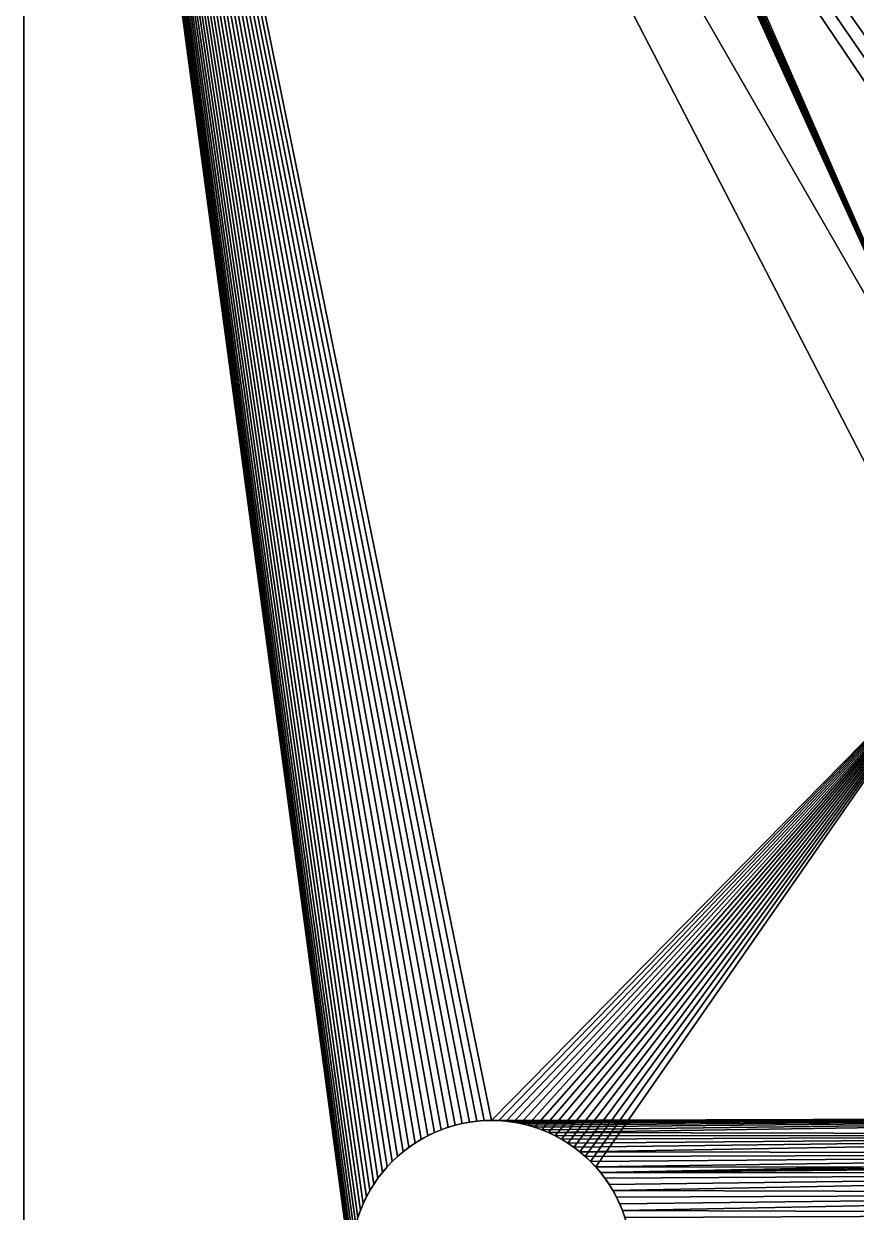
# Model space of a CAD drawing. Header units: millimetres. Extents: x 2995 to 3227, y 1383 to 1648.
# Drawn here: x 3077.37 to 3086.27, y 1573.17 to 1585.88 of the extents above; entities that cross this region are included whole.
import ezdxf

# ---------------------------------------------------------------- set-up
doc = ezdxf.new("R2010")
doc.units = ezdxf.units.MM

# ---------------------------------------------------------------- blocks, each defined once
blk = doc.blocks.new('Base_S')
for p, q in [((188.156, 84.4, 2), (188.156, 84.4, -6)), ((188.228, 84.37, 2), (188.228, 84.37, -6)), ((188.299, 84.337, 2), (188.299, 84.337, -6)), ((188.368, 84.299, 2), (188.368, 84.299, -6)), ((188.435, 84.258, 2), (188.435, 84.258, -6)), ((188.5, 84.214, 2), (188.5, 84.214, -6)), ((188.562, 84.166, 2), (188.562, 84.166, -6)), ((188.622, 84.115, 2), (188.622, 84.115, -6)), ((188.679, 84.061, 2), (188.679, 84.061, -6)), ((188.733, 84.004, 2), (188.733, 84.004, -6)), ((188.784, 83.944, 2), (188.784, 83.944, -6)), ((188.832, 83.882, 2), (188.832, 83.882, -6)), ((188.876, 83.817, 2), (188.876, 83.817, -6)), ((188.917, 83.75, 2), (188.917, 83.75, -6)), ((188.955, 83.681, 2), (188.955, 83.681, -6)), ((188.989, 83.61, 2), (188.989, 83.61, -6)), ((189.019, 83.538, 2), (189.019, 83.538, -6)), ((189.045, 83.464, 2), (189.045, 83.464, -6)), ((189.067, 83.388, 2), (189.067, 83.388, -6)), ((189.086, 83.312, 2), (189.086, 83.312, -6)), ((189.1, 83.235, 2), (189.1, 83.235, -6)), ((189.11, 83.157, 2), (189.11, 83.157, -6)), ((189.116, 83.079, 2), (189.116, 83.079, -6)), ((189.118, 83, 2), (189.118, 83, -6)), ((189.116, 82.921, 2), (189.116, 82.921, -6)), ((189.1, 82.765, 2), (189.1, 82.765, -6)), ((189.11, 82.843, 2), (189.11, 82.843, -6)), ((189.086, 82.688, 2), (189.086, 82.688, -6)), ((189.045, 82.536, 2), (189.045, 82.536, -6)), ((189.067, 82.612, 2), (189.067, 82.612, -6)), ((188.989, 82.39, 2), (188.989, 82.39, -6)), ((189.019, 82.462, 2), (189.019, 82.462, -6)), ((188.917, 82.25, 2), (188.917, 82.25, -6)), ((188.955, 82.319, 2), (188.955, 82.319, -6)), ((188.832, 82.118, 2), (188.832, 82.118, -6)), ((188.876, 82.183, 2), (188.876, 82.183, -6)), ((188.733, 81.996, 2), (188.733, 81.996, -6)), ((188.784, 82.056, 2), (188.784, 82.056, -6)), ((188.622, 81.885, 2), (188.622, 81.885, -6)), ((188.679, 81.939, 2), (188.679, 81.939, -6)), ((188.435, 81.742, 2), (188.435, 81.742, -6)), ((188.5, 81.786, 2), (188.5, 81.786, -6)), ((188.562, 81.834, 2), (188.562, 81.834, -6)), ((188.156, 81.6, 2), (188.156, 81.6, -6)), ((188.228, 81.63, 2), (188.228, 81.63, -6)), ((188.299, 81.663, 2), (188.299, 81.663, -6)), ((188.368, 81.701, 2), (188.368, 81.701, -6))]:
    blk.add_line(p, q)
at = {"color": 71, "true_color": 0xb2ff65}
for p, q in [((184.618, 78, 2), (213.557, 78, 2)), ((184.618, 78, -6), (213.557, 78, -6))]:
    blk.add_line(p, q, dxfattribs=at)
at = {"extrusion": (1.31328e-28, 2.79147e-29, -1)}
blk.add_circle((-187.618, 83, -2), 1.5, dxfattribs=at)
at = {"extrusion": (1.30474e-28, 2.77331e-29, -1)}
blk.add_circle((-187.618, 83, 6), 1.5, dxfattribs=at)
at = {"color": 71, "true_color": 0xb2ff65}
mesh = blk.add_polyface(dxfattribs=at)
corners = [(188.5, 81.786, 2), (213.557, 78, 2), (188.562, 81.834, 2), (188.622, 81.885, 2), (188.679, 81.939, 2), (188.733, 81.996, 2), (188.784, 82.056, 2), (188.832, 82.118, 2), (188.876, 82.183, 2), (188.917, 82.25, 2), (188.955, 82.319, 2), (188.989, 82.39, 2), (189.019, 82.462, 2), (189.045, 82.536, 2), (189.067, 82.612, 2), (189.086, 82.688, 2), (189.1, 82.765, 2), (189.11, 82.843, 2), (189.116, 82.921, 2), (189.118, 83, 2), (189.154, 94.464, 2), (190.618, 98, 2), (209.496, 81.939, 2), (209.442, 81.996, 2), (209.391, 82.056, 2), (209.343, 82.118, 2), (209.299, 82.183, 2), (209.553, 81.885, 2), (209.613, 81.834, 2), (209.675, 81.786, 2), (209.74, 81.742, 2), (209.807, 81.701, 2), (209.876, 81.663, 2), (209.947, 81.63, 2), (213.557, 88, 2), (209.496, 84.061, 2), (209.553, 84.115, 2), (209.613, 84.166, 2), (209.675, 84.214, 2), (209.74, 84.258, 2), (209.807, 84.299, 2), (209.876, 84.337, 2), (209.947, 84.37, 2)]
mesh.append_faces([[corners[k] for k in face] for face in [(0, 1, 2), (2, 1, 3), (3, 1, 4), (4, 1, 5), (5, 1, 6), (6, 1, 7), (7, 1, 8), (8, 1, 9), (9, 1, 10), (10, 1, 11), (11, 1, 12), (12, 1, 13), (13, 1, 14), (14, 1, 15), (15, 1, 16), (16, 1, 17), (17, 1, 18), (18, 1, 19), (22, 1, 27), (27, 1, 28), (28, 1, 29), (29, 1, 30), (30, 1, 31), (31, 1, 32), (32, 1, 33)]], dxfattribs={"vtx0": -1, "vtx1": -1, "color": 71})
mesh.append_faces([[corners[k] for k in face] for face in [(19, 1, 20), (21, 1, 22)]], dxfattribs={"vtx0": -1, "vtx1": -1, "vtx2": -1, "color": 71})
mesh.append_faces([[corners[k] for k in face] for face in [(21, 22, 23), (21, 23, 24), (21, 24, 25), (21, 25, 26), (34, 35, 36), (34, 36, 37), (34, 37, 38), (34, 38, 39), (34, 39, 40), (34, 40, 41), (34, 41, 42)]], dxfattribs={"vtx0": -1, "vtx2": -1, "color": 71})
mesh = blk.add_polyface(dxfattribs=at)
corners = [(189.663, 95.061, 2), (213.557, 78, 2), (189.812, 95.277, 2), (189.948, 95.5, 2), (190.073, 95.73, 2), (190.186, 95.966, 2), (190.286, 96.208, 2), (190.374, 96.455, 2), (190.448, 96.706, 2), (190.509, 96.96, 2), (190.557, 97.218, 2), (190.591, 97.477, 2), (190.611, 97.738, 2), (190.618, 98, 2), (209.299, 82.183, 2), (209.258, 82.25, 2), (209.22, 82.319, 2), (209.186, 82.39, 2), (209.156, 82.462, 2), (209.13, 82.536, 2), (209.108, 82.612, 2), (209.09, 82.688, 2), (209.075, 82.765, 2), (209.065, 82.843, 2), (209.059, 82.921, 2), (209.057, 83, 2), (213.557, 88, 2), (209.496, 84.061, 2), (209.442, 84.004, 2), (209.391, 83.944, 2), (209.343, 83.882, 2), (209.299, 83.817, 2), (209.258, 83.75, 2), (209.22, 83.681, 2), (209.186, 83.61, 2), (209.156, 83.538, 2), (209.13, 83.464, 2), (209.108, 83.388, 2), (209.09, 83.312, 2), (209.075, 83.235, 2), (209.065, 83.157, 2), (209.059, 83.079, 2)]
mesh.append_faces([[corners[k] for k in face] for face in [(0, 1, 2), (2, 1, 3), (3, 1, 4), (4, 1, 5), (5, 1, 6), (6, 1, 7), (7, 1, 8), (8, 1, 9), (9, 1, 10), (10, 1, 11), (11, 1, 12), (12, 1, 13), (27, 13, 28), (28, 13, 29), (29, 13, 30), (30, 13, 31), (31, 13, 32), (32, 13, 33), (33, 13, 34), (34, 13, 35), (35, 13, 36), (36, 13, 37), (37, 13, 38), (38, 13, 39), (39, 13, 40), (40, 13, 41), (41, 13, 25)]], dxfattribs={"vtx0": -1, "vtx1": -1, "color": 71})
mesh.append_faces([[corners[k] for k in face] for face in [(26, 13, 27)]], dxfattribs={"vtx0": -1, "vtx1": -1, "vtx2": -1, "color": 71})
mesh.append_faces([[corners[k] for k in face] for face in [(13, 14, 15), (13, 15, 16), (13, 16, 17), (13, 17, 18), (13, 18, 19), (13, 19, 20), (13, 20, 21), (13, 21, 22), (13, 22, 23), (13, 23, 24), (13, 24, 25)]], dxfattribs={"vtx0": -1, "vtx2": -1, "color": 71})
mesh = blk.add_polyface(dxfattribs=at)
corners = [(186.807, 89.414, 2), (186.868, 84.299, 2), (186.826, 89.476, 2), (186.841, 89.54, 2), (186.853, 89.604, 2), (186.861, 89.669, 2), (186.867, 89.735, 2), (186.868, 89.8, 2), (189.154, 94.464, 2), (213.557, 78, 2), (189.334, 94.654, 2), (189.504, 94.853, 2), (189.663, 95.061, 2), (186.912, 93.17, 2), (186.785, 90.248, 2), (186.807, 90.186, 2), (186.826, 90.124, 2), (186.841, 90.06, 2), (186.853, 89.996, 2), (186.861, 89.931, 2), (186.867, 89.865, 2), (186.937, 84.337, 2), (187.163, 93.245, 2), (187.23, 84.449, 2), (187.41, 93.332, 2), (187.462, 84.492, 2), (187.652, 93.432, 2), (187.54, 84.498, 2), (187.618, 84.5, 2), (187.697, 84.498, 2), (187.888, 93.545, 2), (187.775, 84.492, 2), (187.853, 84.482, 2), (187.93, 84.467, 2), (188.118, 93.67, 2), (188.007, 84.449, 2), (188.082, 84.427, 2), (188.156, 84.4, 2), (188.342, 93.807, 2), (188.228, 84.37, 2), (188.299, 84.337, 2), (188.368, 84.299, 2), (188.557, 93.955, 2), (188.435, 84.258, 2), (188.562, 84.166, 2), (188.765, 94.114, 2), (188.784, 83.944, 2), (188.964, 94.284, 2), (188.989, 83.61, 2)]
mesh.append_faces([[corners[k] for k in face] for face in [(0, 1, 2), (2, 1, 3), (3, 1, 4), (4, 1, 5), (5, 1, 6), (6, 1, 7), (8, 9, 10), (10, 9, 11), (11, 9, 12), (13, 21, 22), (22, 23, 24), (24, 25, 26), (26, 29, 30), (30, 33, 34), (34, 37, 38), (38, 41, 42), (42, 44, 45), (45, 46, 47), (47, 48, 8)]], dxfattribs={"vtx0": -1, "vtx1": -1, "color": 71})
mesh.append_faces([[corners[k] for k in face] for face in [(13, 7, 1)]], dxfattribs={"vtx0": -1, "vtx1": -1, "vtx2": -1, "color": 71})
mesh.append_faces([[corners[k] for k in face] for face in [(13, 14, 15), (13, 15, 16), (13, 16, 17), (13, 17, 18), (13, 18, 19), (13, 19, 20), (13, 20, 7), (26, 27, 28), (30, 29, 31), (30, 31, 32), (30, 32, 33), (34, 33, 35), (34, 35, 36), (34, 36, 37), (38, 37, 39), (38, 39, 40), (38, 40, 41), (42, 41, 43)]], dxfattribs={"vtx0": -1, "vtx2": -1, "color": 71})
mesh = blk.add_polyface(dxfattribs=at)
corners = [(213.557, 78, -6), (194.205, 88, -6), (196.205, 88, -6), (209.496, 81.939, -6), (209.442, 81.996, -6), (209.391, 82.056, -6), (209.343, 82.118, -6), (209.299, 82.183, -6), (209.258, 82.25, -6), (209.22, 82.319, -6), (206.203, 88, -6), (209.186, 82.39, -6), (209.156, 82.462, -6), (209.13, 82.536, -6), (209.108, 82.612, -6), (209.09, 82.688, -6), (209.075, 82.765, -6), (209.065, 82.843, -6), (209.059, 82.921, -6), (209.057, 83, -6), (199.204, 94.999, -6), (210.069, 87.31, -6), (201.204, 92.999, -6), (209.108, 83.388, -6), (209.09, 83.312, -6), (209.075, 83.235, -6), (209.065, 83.157, -6), (209.059, 83.079, -6), (209.13, 83.464, -6), (209.156, 83.538, -6), (209.186, 83.61, -6), (209.22, 83.681, -6), (209.258, 83.75, -6), (209.299, 83.817, -6), (209.343, 83.882, -6), (209.391, 83.944, -6), (209.442, 84.004, -6), (209.496, 84.061, -6), (209.553, 84.115, -6), (209.613, 84.166, -6)]
mesh.append_faces([[corners[k] for k in face] for face in [(3, 2, 4), (4, 2, 5), (5, 2, 6), (6, 2, 7), (7, 2, 8), (8, 2, 9), (9, 10, 11), (11, 10, 12), (12, 10, 13), (13, 10, 14), (14, 10, 15), (15, 10, 16), (16, 10, 17), (17, 10, 18), (18, 10, 19), (22, 21, 10), (23, 21, 28), (28, 21, 29), (29, 21, 30), (30, 21, 31), (31, 21, 32), (32, 21, 33), (33, 21, 34), (34, 21, 35), (35, 21, 36), (36, 21, 37), (37, 21, 38), (38, 21, 39)]], dxfattribs={"vtx0": -1, "vtx1": -1, "color": 71})
mesh.append_faces([[corners[k] for k in face] for face in [(0, 1, 2), (0, 2, 3), (20, 21, 22), (10, 21, 23)]], dxfattribs={"vtx0": -1, "vtx1": -1, "vtx2": -1, "color": 71})
mesh.append_faces([[corners[k] for k in face] for face in [(9, 2, 10), (10, 23, 24), (10, 24, 25), (10, 25, 26), (10, 26, 27), (10, 27, 19)]], dxfattribs={"vtx0": -1, "vtx2": -1, "color": 71})
mesh = blk.add_polyface(dxfattribs=at)
corners = [(187.384, 81.518, 2), (184.618, 78, 2), (213.557, 78, 2), (187.462, 81.508, 2), (187.54, 81.502, 2), (187.618, 81.5, 2), (187.697, 81.502, 2), (187.775, 81.508, 2), (187.853, 81.518, 2), (187.93, 81.533, 2), (188.007, 81.551, 2), (188.082, 81.573, 2), (188.156, 81.6, 2), (188.228, 81.63, 2), (188.299, 81.663, 2), (188.368, 81.701, 2), (188.435, 81.742, 2), (188.5, 81.786, 2), (187.41, 93.332, 2), (187.384, 84.482, 2), (187.462, 84.492, 2), (187.652, 93.432, 2), (187.54, 84.498, 2), (187.618, 84.5, 2), (187.697, 84.498, 2), (188.557, 93.955, 2), (188.435, 84.258, 2), (188.5, 84.214, 2), (188.562, 84.166, 2), (188.765, 94.114, 2), (188.622, 84.115, 2), (188.679, 84.061, 2), (188.733, 84.004, 2), (188.784, 83.944, 2), (188.964, 94.284, 2), (188.832, 83.882, 2), (188.876, 83.817, 2), (188.917, 83.75, 2), (188.955, 83.681, 2), (188.989, 83.61, 2), (189.154, 94.464, 2), (189.019, 83.538, 2), (189.045, 83.464, 2), (189.067, 83.388, 2), (189.086, 83.312, 2), (189.1, 83.235, 2), (189.11, 83.157, 2), (189.116, 83.079, 2), (189.118, 83, 2)]
mesh.append_faces([[corners[k] for k in face] for face in [(0, 2, 3), (3, 2, 4), (4, 2, 5), (5, 2, 6), (6, 2, 7), (7, 2, 8), (8, 2, 9), (9, 2, 10), (10, 2, 11), (11, 2, 12), (12, 2, 13), (13, 2, 14), (14, 2, 15), (15, 2, 16), (16, 2, 17)]], dxfattribs={"vtx0": -1, "vtx1": -1, "color": 71})
mesh.append_faces([[corners[k] for k in face] for face in [(0, 1, 2), (18, 19, 20), (21, 20, 22), (21, 23, 24), (25, 26, 27), (25, 27, 28), (29, 28, 30), (29, 30, 31), (29, 31, 32), (29, 32, 33), (34, 33, 35), (34, 35, 36), (34, 36, 37), (34, 37, 38), (34, 38, 39), (40, 39, 41), (40, 41, 42), (40, 42, 43), (40, 43, 44), (40, 44, 45), (40, 45, 46), (40, 46, 47), (40, 47, 48)]], dxfattribs={"vtx0": -1, "vtx2": -1, "color": 71})
mesh = blk.add_polyface(dxfattribs=at)
corners = [(186.674, 84.166, -6), (186.667, 89.119, -6), (186.701, 89.175, -6), (186.737, 84.214, -6), (186.76, 89.292, -6), (186.801, 84.258, -6), (186.807, 89.414, -6), (186.868, 84.299, -6), (188.618, 88, -6), (188.622, 84.115, -6), (188.562, 84.166, -6), (194.205, 88, -6), (188.679, 84.061, -6), (188.733, 84.004, -6), (188.784, 83.944, -6), (188.832, 83.882, -6), (188.876, 83.817, -6), (188.917, 83.75, -6), (188.955, 83.681, -6), (188.989, 83.61, -6), (189.019, 83.538, -6), (189.045, 83.464, -6), (189.067, 83.388, -6), (189.086, 83.312, -6), (189.1, 83.235, -6), (189.11, 83.157, -6), (189.116, 83.079, -6), (186.912, 93.17, -6), (186.937, 84.337, -6), (187.163, 93.245, -6), (187.008, 84.37, -6), (187.081, 84.4, -6), (187.155, 84.427, -6), (187.23, 84.449, -6), (187.41, 93.332, -6), (187.306, 84.467, -6), (187.384, 84.482, -6), (187.462, 84.492, -6), (187.652, 93.432, -6), (187.54, 84.498, -6), (187.618, 84.5, -6), (187.697, 84.498, -6), (187.853, 84.482, -6), (187.888, 93.545, -6), (187.93, 84.467, -6), (188.082, 84.427, -6), (188.118, 93.67, -6), (188.156, 84.4, -6), (188.299, 84.337, -6), (188.342, 93.807, -6), (188.368, 84.299, -6), (188.435, 84.258, -6), (188.557, 93.955, -6), (188.5, 84.214, -6)]
mesh.append_faces([[corners[k] for k in face] for face in [(0, 2, 3), (3, 4, 5), (5, 6, 7), (9, 11, 12), (12, 11, 13), (13, 11, 14), (14, 11, 15), (15, 11, 16), (16, 11, 17), (17, 11, 18), (18, 11, 19), (19, 11, 20), (20, 11, 21), (21, 11, 22), (22, 11, 23), (23, 11, 24), (24, 11, 25), (25, 11, 26), (7, 27, 28), (28, 29, 30), (30, 29, 31), (31, 29, 32), (32, 29, 33), (33, 34, 35), (35, 34, 36), (36, 34, 37), (37, 38, 39), (39, 38, 40), (40, 38, 41), (42, 43, 44), (45, 46, 47), (48, 49, 50), (51, 52, 53), (53, 52, 10)]], dxfattribs={"vtx0": -1, "vtx1": -1, "color": 71})
mesh.append_faces([[corners[k] for k in face] for face in [(0, 1, 2), (8, 9, 10), (9, 8, 11)]], dxfattribs={"vtx0": -1, "vtx2": -1, "color": 71})
mesh = blk.add_polyface(dxfattribs=at)
corners = [(186.737, 84.214, -6), (186.701, 89.175, -6), (186.732, 89.233, -6), (186.76, 89.292, -6), (186.801, 84.258, -6), (186.785, 89.352, -6), (186.807, 89.414, -6), (186.868, 84.299, -6), (186.826, 89.476, -6), (186.841, 89.54, -6), (186.853, 89.604, -6), (186.861, 89.669, -6), (186.867, 89.735, -6), (186.868, 89.8, -6), (186.667, 90.481, -6), (186.912, 93.17, -6), (186.701, 90.425, -6), (186.732, 90.367, -6), (186.76, 90.308, -6), (186.785, 90.248, -6), (186.807, 90.186, -6), (186.826, 90.124, -6), (186.841, 90.06, -6), (186.853, 89.996, -6), (186.861, 89.931, -6), (186.867, 89.865, -6), (186.937, 84.337, -6), (187.163, 93.245, -6), (187.23, 84.449, -6), (187.41, 93.332, -6), (187.462, 84.492, -6), (187.652, 93.432, -6), (187.697, 84.498, -6), (187.888, 93.545, -6), (187.775, 84.492, -6), (187.853, 84.482, -6), (187.93, 84.467, -6), (188.118, 93.67, -6), (188.007, 84.449, -6), (188.082, 84.427, -6), (188.156, 84.4, -6), (188.342, 93.807, -6), (188.228, 84.37, -6), (188.299, 84.337, -6), (188.368, 84.299, -6), (188.557, 93.955, -6), (188.435, 84.258, -6), (188.562, 84.166, -6), (188.632, 91.682, -6), (188.618, 88, -6)]
mesh.append_faces([[corners[k] for k in face] for face in [(14, 15, 16), (16, 15, 17), (17, 15, 18), (18, 15, 19), (19, 15, 20), (20, 15, 21), (21, 15, 22), (22, 15, 23), (23, 15, 24), (24, 15, 25), (25, 15, 13), (32, 33, 34), (34, 33, 35), (36, 37, 38), (38, 37, 39), (40, 41, 42), (42, 41, 43), (44, 45, 46)]], dxfattribs={"vtx0": -1, "vtx1": -1, "color": 71})
mesh.append_faces([[corners[k] for k in face] for face in [(13, 15, 7), (47, 45, 48)]], dxfattribs={"vtx0": -1, "vtx1": -1, "vtx2": -1, "color": 71})
mesh.append_faces([[corners[k] for k in face] for face in [(0, 1, 2), (0, 2, 3), (4, 3, 5), (4, 5, 6), (7, 6, 8), (7, 8, 9), (7, 9, 10), (7, 10, 11), (7, 11, 12), (7, 12, 13), (26, 15, 27), (28, 27, 29), (30, 29, 31), (32, 31, 33), (36, 33, 37), (40, 37, 41), (44, 41, 45), (47, 48, 49)]], dxfattribs={"vtx0": -1, "vtx2": -1, "color": 71})
mesh = blk.add_polyface(dxfattribs=at)
corners = [(189.116, 83.079, -6), (194.205, 88, -6), (189.118, 83, -6), (184.618, 78, -6), (187.384, 81.518, -6), (213.557, 78, -6), (187.462, 81.508, -6), (187.54, 81.502, -6), (187.618, 81.5, -6), (187.697, 81.502, -6), (187.775, 81.508, -6), (187.853, 81.518, -6), (187.93, 81.533, -6), (188.007, 81.551, -6), (188.082, 81.573, -6), (188.156, 81.6, -6), (188.228, 81.63, -6), (188.299, 81.663, -6), (188.368, 81.701, -6), (188.435, 81.742, -6), (188.5, 81.786, -6), (188.562, 81.834, -6), (188.622, 81.885, -6), (188.679, 81.939, -6), (188.733, 81.996, -6), (188.784, 82.056, -6), (188.832, 82.118, -6), (188.876, 82.183, -6), (188.917, 82.25, -6), (188.955, 82.319, -6), (188.989, 82.39, -6), (189.019, 82.462, -6), (189.045, 82.536, -6), (189.067, 82.612, -6), (189.086, 82.688, -6), (189.1, 82.765, -6), (189.11, 82.843, -6), (189.116, 82.921, -6), (199.204, 92.999, -6), (196.205, 88, -6), (201.204, 92.999, -6)]
mesh.append_faces([[corners[k] for k in face] for face in [(0, 1, 2), (3, 4, 5), (38, 39, 1), (39, 38, 40)]], dxfattribs={"vtx0": -1, "vtx1": -1, "color": 71})
mesh.append_faces([[corners[k] for k in face] for face in [(5, 2, 1)]], dxfattribs={"vtx0": -1, "vtx1": -1, "vtx2": -1, "color": 71})
mesh.append_faces([[corners[k] for k in face] for face in [(5, 4, 6), (5, 6, 7), (5, 7, 8), (5, 8, 9), (5, 9, 10), (5, 10, 11), (5, 11, 12), (5, 12, 13), (5, 13, 14), (5, 14, 15), (5, 15, 16), (5, 16, 17), (5, 17, 18), (5, 18, 19), (5, 19, 20), (5, 20, 21), (5, 21, 22), (5, 22, 23), (5, 23, 24), (5, 24, 25), (5, 25, 26), (5, 26, 27), (5, 27, 28), (5, 28, 29), (5, 29, 30), (5, 30, 31), (5, 31, 32), (5, 32, 33), (5, 33, 34), (5, 34, 35), (5, 35, 36), (5, 36, 37), (5, 37, 2)]], dxfattribs={"vtx0": -1, "vtx2": -1, "color": 71})
mesh = blk.add_polyface(dxfattribs=at)
corners = [(188.156, 84.4, 2), (188.082, 84.427, -6), (188.156, 84.4, -6), (188.082, 84.427, 2)]
mesh.append_faces([[corners[k] for k in face] for face in [(0, 1, 2), (1, 0, 3)]], dxfattribs={"vtx0": -1, "color": 71})
mesh = blk.add_polyface(dxfattribs=at)
corners = [(188.228, 84.37, 2), (188.156, 84.4, -6), (188.228, 84.37, -6), (188.156, 84.4, 2)]
mesh.append_faces([[corners[k] for k in face] for face in [(0, 1, 2), (1, 0, 3)]], dxfattribs={"vtx0": -1, "color": 71})
mesh = blk.add_polyface(dxfattribs=at)
corners = [(188.299, 84.337, 2), (188.228, 84.37, -6), (188.299, 84.337, -6), (188.228, 84.37, 2)]
mesh.append_faces([[corners[k] for k in face] for face in [(0, 1, 2), (1, 0, 3)]], dxfattribs={"vtx0": -1, "color": 71})
mesh = blk.add_polyface(dxfattribs=at)
corners = [(188.368, 84.299, 2), (188.299, 84.337, -6), (188.368, 84.299, -6), (188.299, 84.337, 2)]
mesh.append_faces([[corners[k] for k in face] for face in [(0, 1, 2), (1, 0, 3)]], dxfattribs={"vtx0": -1, "color": 71})
mesh = blk.add_polyface(dxfattribs=at)
corners = [(188.435, 84.258, 2), (188.368, 84.299, -6), (188.435, 84.258, -6), (188.368, 84.299, 2)]
mesh.append_faces([[corners[k] for k in face] for face in [(0, 1, 2), (1, 0, 3)]], dxfattribs={"vtx0": -1, "color": 71})
mesh = blk.add_polyface(dxfattribs=at)
corners = [(188.5, 84.214, 2), (188.435, 84.258, -6), (188.5, 84.214, -6), (188.435, 84.258, 2)]
mesh.append_faces([[corners[k] for k in face] for face in [(0, 1, 2), (1, 0, 3)]], dxfattribs={"vtx0": -1, "color": 71})
mesh = blk.add_polyface(dxfattribs=at)
corners = [(188.562, 84.166, 2), (188.5, 84.214, -6), (188.562, 84.166, -6), (188.5, 84.214, 2)]
mesh.append_faces([[corners[k] for k in face] for face in [(0, 1, 2), (1, 0, 3)]], dxfattribs={"vtx0": -1, "color": 71})
mesh = blk.add_polyface(dxfattribs=at)
corners = [(188.622, 84.115, 2), (188.562, 84.166, -6), (188.622, 84.115, -6), (188.562, 84.166, 2)]
mesh.append_faces([[corners[k] for k in face] for face in [(0, 1, 2), (1, 0, 3)]], dxfattribs={"vtx0": -1, "color": 71})
mesh = blk.add_polyface(dxfattribs=at)
corners = [(188.679, 84.061, 2), (188.622, 84.115, -6), (188.679, 84.061, -6), (188.622, 84.115, 2)]
mesh.append_faces([[corners[k] for k in face] for face in [(0, 1, 2), (1, 0, 3)]], dxfattribs={"vtx0": -1, "color": 71})
mesh = blk.add_polyface(dxfattribs=at)
corners = [(188.679, 84.061, 2), (188.733, 84.004, -6), (188.733, 84.004, 2), (188.679, 84.061, -6)]
mesh.append_faces([[corners[k] for k in face] for face in [(0, 1, 2), (1, 0, 3)]], dxfattribs={"vtx0": -1, "color": 71})
mesh = blk.add_polyface(dxfattribs=at)
corners = [(188.733, 84.004, 2), (188.784, 83.944, -6), (188.784, 83.944, 2), (188.733, 84.004, -6)]
mesh.append_faces([[corners[k] for k in face] for face in [(0, 1, 2), (1, 0, 3)]], dxfattribs={"vtx0": -1, "color": 71})
mesh = blk.add_polyface(dxfattribs=at)
corners = [(188.784, 83.944, 2), (188.832, 83.882, -6), (188.832, 83.882, 2), (188.784, 83.944, -6)]
mesh.append_faces([[corners[k] for k in face] for face in [(0, 1, 2), (1, 0, 3)]], dxfattribs={"vtx0": -1, "color": 71})
mesh = blk.add_polyface(dxfattribs=at)
corners = [(188.832, 83.882, 2), (188.876, 83.817, -6), (188.876, 83.817, 2), (188.832, 83.882, -6)]
mesh.append_faces([[corners[k] for k in face] for face in [(0, 1, 2), (1, 0, 3)]], dxfattribs={"vtx0": -1, "color": 71})
mesh = blk.add_polyface(dxfattribs=at)
corners = [(188.876, 83.817, 2), (188.917, 83.75, -6), (188.917, 83.75, 2), (188.876, 83.817, -6)]
mesh.append_faces([[corners[k] for k in face] for face in [(0, 1, 2), (1, 0, 3)]], dxfattribs={"vtx0": -1, "color": 71})
mesh = blk.add_polyface(dxfattribs=at)
corners = [(188.917, 83.75, 2), (188.955, 83.681, -6), (188.955, 83.681, 2), (188.917, 83.75, -6)]
mesh.append_faces([[corners[k] for k in face] for face in [(0, 1, 2), (1, 0, 3)]], dxfattribs={"vtx0": -1, "color": 71})
mesh = blk.add_polyface(dxfattribs=at)
corners = [(188.955, 83.681, 2), (188.989, 83.61, -6), (188.989, 83.61, 2), (188.955, 83.681, -6)]
mesh.append_faces([[corners[k] for k in face] for face in [(0, 1, 2), (1, 0, 3)]], dxfattribs={"vtx0": -1, "color": 71})
mesh = blk.add_polyface(dxfattribs=at)
corners = [(188.989, 83.61, 2), (189.019, 83.538, -6), (189.019, 83.538, 2), (188.989, 83.61, -6)]
mesh.append_faces([[corners[k] for k in face] for face in [(0, 1, 2), (1, 0, 3)]], dxfattribs={"vtx0": -1, "color": 71})
mesh = blk.add_polyface(dxfattribs=at)
corners = [(189.019, 83.538, 2), (189.045, 83.464, -6), (189.045, 83.464, 2), (189.019, 83.538, -6)]
mesh.append_faces([[corners[k] for k in face] for face in [(0, 1, 2), (1, 0, 3)]], dxfattribs={"vtx0": -1, "color": 71})
mesh = blk.add_polyface(dxfattribs=at)
corners = [(189.045, 83.464, 2), (189.067, 83.388, -6), (189.067, 83.388, 2), (189.045, 83.464, -6)]
mesh.append_faces([[corners[k] for k in face] for face in [(0, 1, 2), (1, 0, 3)]], dxfattribs={"vtx0": -1, "color": 71})
mesh = blk.add_polyface(dxfattribs=at)
corners = [(189.067, 83.388, 2), (189.086, 83.312, -6), (189.086, 83.312, 2), (189.067, 83.388, -6)]
mesh.append_faces([[corners[k] for k in face] for face in [(0, 1, 2), (1, 0, 3)]], dxfattribs={"vtx0": -1, "color": 71})
mesh = blk.add_polyface(dxfattribs=at)
corners = [(189.086, 83.312, 2), (189.1, 83.235, -6), (189.1, 83.235, 2), (189.086, 83.312, -6)]
mesh.append_faces([[corners[k] for k in face] for face in [(0, 1, 2), (1, 0, 3)]], dxfattribs={"vtx0": -1, "color": 71})
mesh = blk.add_polyface(dxfattribs=at)
corners = [(189.1, 83.235, 2), (189.11, 83.157, -6), (189.11, 83.157, 2), (189.1, 83.235, -6)]
mesh.append_faces([[corners[k] for k in face] for face in [(0, 1, 2), (1, 0, 3)]], dxfattribs={"vtx0": -1, "color": 71})
mesh = blk.add_polyface(dxfattribs=at)
corners = [(189.11, 83.157, 2), (189.116, 83.079, -6), (189.116, 83.079, 2), (189.11, 83.157, -6)]
mesh.append_faces([[corners[k] for k in face] for face in [(0, 1, 2), (1, 0, 3)]], dxfattribs={"vtx0": -1, "color": 71})
mesh = blk.add_polyface(dxfattribs=at)
corners = [(189.116, 83.079, 2), (189.118, 83, -6), (189.118, 83, 2), (189.116, 83.079, -6)]
mesh.append_faces([[corners[k] for k in face] for face in [(0, 1, 2), (1, 0, 3)]], dxfattribs={"vtx0": -1, "color": 71})
mesh = blk.add_polyface(dxfattribs=at)
corners = [(189.118, 83, 2), (189.116, 82.921, -6), (189.116, 82.921, 2), (189.118, 83, -6)]
mesh.append_faces([[corners[k] for k in face] for face in [(0, 1, 2), (1, 0, 3)]], dxfattribs={"vtx0": -1, "color": 71})
mesh = blk.add_polyface(dxfattribs=at)
corners = [(189.116, 82.921, 2), (189.11, 82.843, -6), (189.11, 82.843, 2), (189.116, 82.921, -6)]
mesh.append_faces([[corners[k] for k in face] for face in [(0, 1, 2), (1, 0, 3)]], dxfattribs={"vtx0": -1, "color": 71})
mesh = blk.add_polyface(dxfattribs=at)
corners = [(189.1, 82.765, 2), (189.086, 82.688, -6), (189.086, 82.688, 2), (189.1, 82.765, -6)]
mesh.append_faces([[corners[k] for k in face] for face in [(0, 1, 2), (1, 0, 3)]], dxfattribs={"vtx0": -1, "color": 71})
mesh = blk.add_polyface(dxfattribs=at)
corners = [(189.11, 82.843, 2), (189.1, 82.765, -6), (189.1, 82.765, 2), (189.11, 82.843, -6)]
mesh.append_faces([[corners[k] for k in face] for face in [(0, 1, 2), (1, 0, 3)]], dxfattribs={"vtx0": -1, "color": 71})
mesh = blk.add_polyface(dxfattribs=at)
corners = [(189.086, 82.688, 2), (189.067, 82.612, -6), (189.067, 82.612, 2), (189.086, 82.688, -6)]
mesh.append_faces([[corners[k] for k in face] for face in [(0, 1, 2), (1, 0, 3)]], dxfattribs={"vtx0": -1, "color": 71})
mesh = blk.add_polyface(dxfattribs=at)
corners = [(189.045, 82.536, 2), (189.019, 82.462, -6), (189.019, 82.462, 2), (189.045, 82.536, -6)]
mesh.append_faces([[corners[k] for k in face] for face in [(0, 1, 2), (1, 0, 3)]], dxfattribs={"vtx0": -1, "color": 71})
mesh = blk.add_polyface(dxfattribs=at)
corners = [(189.067, 82.612, 2), (189.045, 82.536, -6), (189.045, 82.536, 2), (189.067, 82.612, -6)]
mesh.append_faces([[corners[k] for k in face] for face in [(0, 1, 2), (1, 0, 3)]], dxfattribs={"vtx0": -1, "color": 71})
mesh = blk.add_polyface(dxfattribs=at)
corners = [(188.989, 82.39, 2), (188.955, 82.319, -6), (188.955, 82.319, 2), (188.989, 82.39, -6)]
mesh.append_faces([[corners[k] for k in face] for face in [(0, 1, 2), (1, 0, 3)]], dxfattribs={"vtx0": -1, "color": 71})
mesh = blk.add_polyface(dxfattribs=at)
corners = [(189.019, 82.462, 2), (188.989, 82.39, -6), (188.989, 82.39, 2), (189.019, 82.462, -6)]
mesh.append_faces([[corners[k] for k in face] for face in [(0, 1, 2), (1, 0, 3)]], dxfattribs={"vtx0": -1, "color": 71})
mesh = blk.add_polyface(dxfattribs=at)
corners = [(188.917, 82.25, 2), (188.876, 82.183, -6), (188.876, 82.183, 2), (188.917, 82.25, -6)]
mesh.append_faces([[corners[k] for k in face] for face in [(0, 1, 2), (1, 0, 3)]], dxfattribs={"vtx0": -1, "color": 71})
mesh = blk.add_polyface(dxfattribs=at)
corners = [(188.955, 82.319, 2), (188.917, 82.25, -6), (188.917, 82.25, 2), (188.955, 82.319, -6)]
mesh.append_faces([[corners[k] for k in face] for face in [(0, 1, 2), (1, 0, 3)]], dxfattribs={"vtx0": -1, "color": 71})
mesh = blk.add_polyface(dxfattribs=at)
corners = [(188.832, 82.118, 2), (188.784, 82.056, -6), (188.784, 82.056, 2), (188.832, 82.118, -6)]
mesh.append_faces([[corners[k] for k in face] for face in [(0, 1, 2), (1, 0, 3)]], dxfattribs={"vtx0": -1, "color": 71})
mesh = blk.add_polyface(dxfattribs=at)
corners = [(188.876, 82.183, 2), (188.832, 82.118, -6), (188.832, 82.118, 2), (188.876, 82.183, -6)]
mesh.append_faces([[corners[k] for k in face] for face in [(0, 1, 2), (1, 0, 3)]], dxfattribs={"vtx0": -1, "color": 71})
mesh = blk.add_polyface(dxfattribs=at)
corners = [(188.733, 81.996, 2), (188.679, 81.939, -6), (188.679, 81.939, 2), (188.733, 81.996, -6)]
mesh.append_faces([[corners[k] for k in face] for face in [(0, 1, 2), (1, 0, 3)]], dxfattribs={"vtx0": -1, "color": 71})
mesh = blk.add_polyface(dxfattribs=at)
corners = [(188.784, 82.056, 2), (188.733, 81.996, -6), (188.733, 81.996, 2), (188.784, 82.056, -6)]
mesh.append_faces([[corners[k] for k in face] for face in [(0, 1, 2), (1, 0, 3)]], dxfattribs={"vtx0": -1, "color": 71})
mesh = blk.add_polyface(dxfattribs=at)
corners = [(188.562, 81.834, 2), (188.622, 81.885, -6), (188.562, 81.834, -6), (188.622, 81.885, 2)]
mesh.append_faces([[corners[k] for k in face] for face in [(0, 1, 2), (1, 0, 3)]], dxfattribs={"vtx0": -1, "color": 71})
mesh = blk.add_polyface(dxfattribs=at)
corners = [(188.622, 81.885, 2), (188.679, 81.939, -6), (188.622, 81.885, -6), (188.679, 81.939, 2)]
mesh.append_faces([[corners[k] for k in face] for face in [(0, 1, 2), (1, 0, 3)]], dxfattribs={"vtx0": -1, "color": 71})
mesh = blk.add_polyface(dxfattribs=at)
corners = [(188.368, 81.701, 2), (188.435, 81.742, -6), (188.368, 81.701, -6), (188.435, 81.742, 2)]
mesh.append_faces([[corners[k] for k in face] for face in [(0, 1, 2), (1, 0, 3)]], dxfattribs={"vtx0": -1, "color": 71})
mesh = blk.add_polyface(dxfattribs=at)
corners = [(188.435, 81.742, 2), (188.5, 81.786, -6), (188.435, 81.742, -6), (188.5, 81.786, 2)]
mesh.append_faces([[corners[k] for k in face] for face in [(0, 1, 2), (1, 0, 3)]], dxfattribs={"vtx0": -1, "color": 71})
mesh = blk.add_polyface(dxfattribs=at)
corners = [(188.5, 81.786, 2), (188.562, 81.834, -6), (188.5, 81.786, -6), (188.562, 81.834, 2)]
mesh.append_faces([[corners[k] for k in face] for face in [(0, 1, 2), (1, 0, 3)]], dxfattribs={"vtx0": -1, "color": 71})
mesh = blk.add_polyface(dxfattribs=at)
corners = [(188.082, 81.573, 2), (188.156, 81.6, -6), (188.082, 81.573, -6), (188.156, 81.6, 2)]
mesh.append_faces([[corners[k] for k in face] for face in [(0, 1, 2), (1, 0, 3)]], dxfattribs={"vtx0": -1, "color": 71})
mesh = blk.add_polyface(dxfattribs=at)
corners = [(188.156, 81.6, 2), (188.228, 81.63, -6), (188.156, 81.6, -6), (188.228, 81.63, 2)]
mesh.append_faces([[corners[k] for k in face] for face in [(0, 1, 2), (1, 0, 3)]], dxfattribs={"vtx0": -1, "color": 71})
mesh = blk.add_polyface(dxfattribs=at)
corners = [(188.228, 81.63, 2), (188.299, 81.663, -6), (188.228, 81.63, -6), (188.299, 81.663, 2)]
mesh.append_faces([[corners[k] for k in face] for face in [(0, 1, 2), (1, 0, 3)]], dxfattribs={"vtx0": -1, "color": 71})
mesh = blk.add_polyface(dxfattribs=at)
corners = [(188.299, 81.663, 2), (188.368, 81.701, -6), (188.299, 81.663, -6), (188.368, 81.701, 2)]
mesh.append_faces([[corners[k] for k in face] for face in [(0, 1, 2), (1, 0, 3)]], dxfattribs={"vtx0": -1, "color": 71})
mesh = blk.add_polyface(dxfattribs=at)
corners = [(213.557, 78, 2), (184.618, 78, -6), (213.557, 78, -6), (184.618, 78, 2)]
mesh.append_faces([[corners[k] for k in face] for face in [(0, 1, 2), (1, 0, 3)]], dxfattribs={"vtx0": -1, "color": 71})

msp = doc.modelspace()

# ---------------------------------------------------------------- block references
at = {"color": 254, "true_color": 0xffcce5, "extrusion": (-5.41234e-16, -1.12799e-14, -1), "rotation": 89.99999999998842}
msp.add_blockref('Base_S', (-2999.368, 1385.036, -2), dxfattribs=at)

doc.saveas('drawing.dxf')
